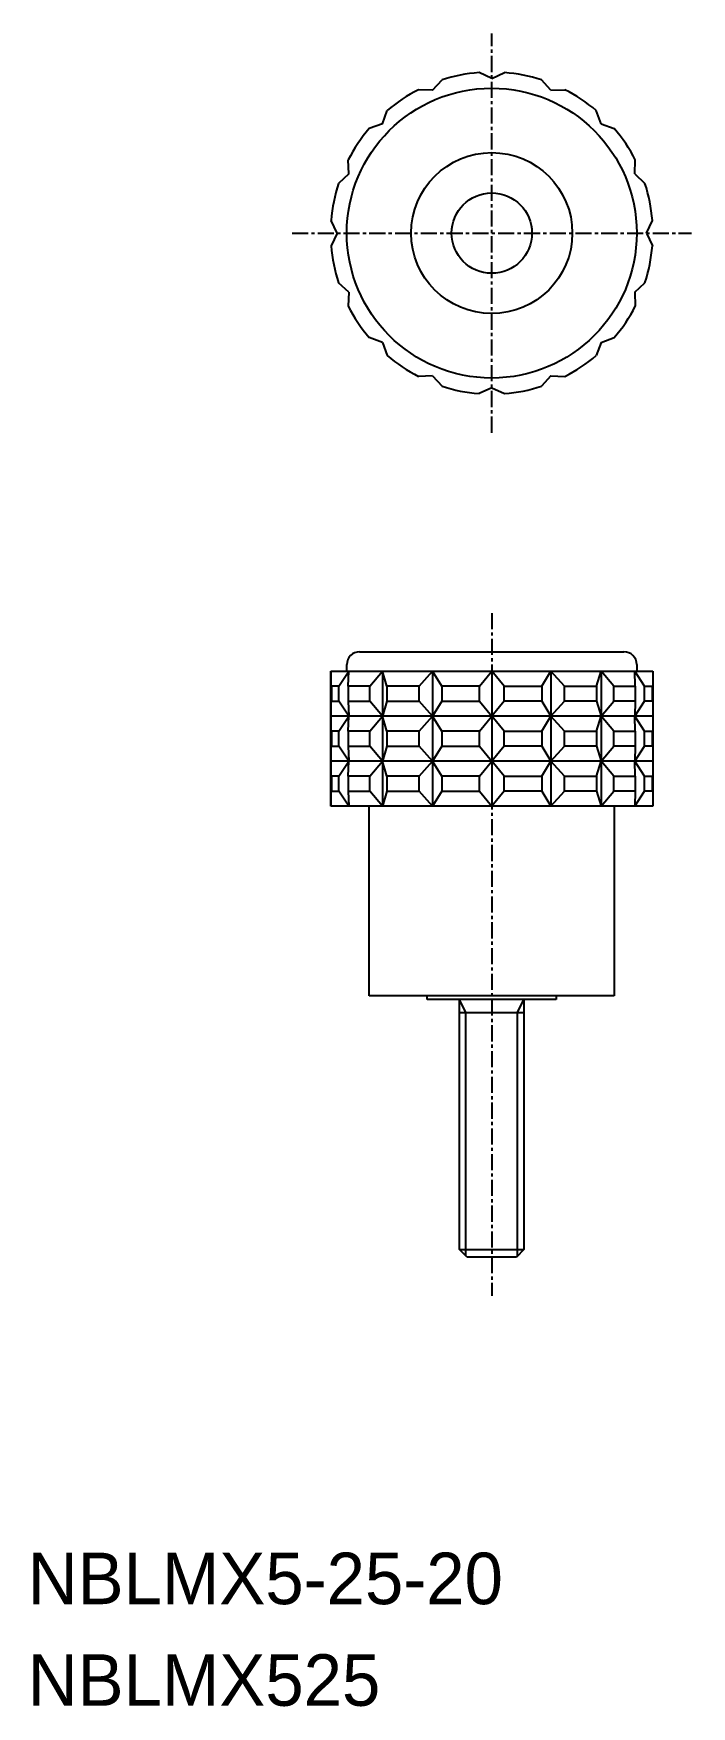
# Model space of a CAD drawing. Extents: x -13293 to -13242, y -14 to 116.
import ezdxf

# ---------------------------------------------------------------- set-up
doc = ezdxf.new("R2010")
doc.units = 0
doc.linetypes.add('CENTER', pattern=[2, 1.25, -0.25, 0.25, -0.25])
doc.layers.get('0').update_dxf_attribs({"linetype": 'CONTINUOUS'})
doc.layers.add('CENTER', color=1, linetype='CENTER')

msp = doc.modelspace()

# ---------------------------------------------------------------- linework, layer by layer
at = {"color": 7, "linetype": 'CONTINUOUS'}
for p, q in [((-13257.06, 112.6), (-13258.05, 113.06)), ((-13257.06, 112.6), (-13256.07, 113.06)), ((-13261.65, 111.69), (-13262.74, 111.73)), ((-13261.65, 111.69), (-13260.91, 112.49)), ((-13252.47, 111.69), (-13253.2, 112.49)), ((-13252.47, 111.69), (-13251.38, 111.73)), ((-13265.54, 109.08), (-13265.17, 110.11)), ((-13248.57, 109.08), (-13248.95, 110.11)), ((-13265.54, 109.08), (-13266.57, 108.71)), ((-13248.57, 109.08), (-13247.55, 108.71)), ((-13268.15, 105.19), (-13268.19, 106.28)), ((-13245.97, 105.19), (-13245.93, 106.28)), ((-13268.15, 105.19), (-13268.95, 104.45)), ((-13245.97, 105.19), (-13245.17, 104.45)), ((-13269.06, 100.6), (-13269.52, 101.59)), ((-13245.06, 100.6), (-13244.6, 101.59)), ((-13269.06, 100.6), (-13269.52, 99.61)), ((-13245.06, 100.6), (-13244.6, 99.61)), ((-13268.15, 96.01), (-13268.95, 96.74)), ((-13245.97, 96.01), (-13245.17, 96.74)), ((-13268.15, 96.01), (-13268.19, 94.92)), ((-13245.97, 96.01), (-13245.93, 94.92)), ((-13265.54, 92.11), (-13266.57, 92.49)), ((-13248.57, 92.11), (-13247.55, 92.49)), ((-13265.54, 92.11), (-13265.17, 91.09)), ((-13248.57, 92.11), (-13248.95, 91.09)), ((-13261.65, 89.51), (-13262.74, 89.46)), ((-13261.65, 89.51), (-13260.91, 88.71)), ((-13257.06, 88.6), (-13258.05, 88.14)), ((-13257.06, 88.6), (-13256.07, 88.14)), ((-13252.47, 89.51), (-13253.2, 88.71)), ((-13252.47, 89.51), (-13251.38, 89.46)), ((-13267.31, 68.1), (-13246.81, 68.1)), ((-13269.56, 66.6), (-13269.56, 56.1)), ((-13269.56, 66.6), (-13268.31, 66.6)), ((-13269.56, 56.1), (-13269.56, 66.6)), ((-13268.92, 65.43), (-13268.15, 66.6)), ((-13268.31, 66.6), (-13268.31, 67.1)), ((-13268.31, 66.6), (-13245.81, 66.6)), ((-13268.19, 65.43), (-13268.15, 66.6)), ((-13266.53, 65.43), (-13265.54, 66.6)), ((-13265.54, 66.6), (-13265.54, 56.1)), ((-13265.19, 65.43), (-13265.54, 66.6)), ((-13262.7, 65.43), (-13261.65, 66.6)), ((-13261.65, 66.6), (-13261.65, 56.1)), ((-13260.94, 65.43), (-13261.65, 66.6)), ((-13258.01, 65.43), (-13257.06, 66.6)), ((-13256.11, 65.43), (-13257.06, 66.6)), ((-13257.06, 66.6), (-13257.06, 56.1)), ((-13253.18, 65.43), (-13252.47, 66.6)), ((-13251.42, 65.43), (-13252.47, 66.6)), ((-13252.47, 66.6), (-13252.47, 56.1)), ((-13248.93, 65.43), (-13248.57, 66.6)), ((-13247.59, 65.43), (-13248.57, 66.6)), ((-13248.57, 66.6), (-13248.57, 56.1)), ((-13245.2, 65.43), (-13245.97, 66.6)), ((-13245.93, 65.43), (-13245.97, 66.6)), ((-13245.81, 67.1), (-13245.81, 66.6)), ((-13245.81, 66.6), (-13244.56, 66.6)), ((-13244.56, 66.6), (-13244.56, 56.1)), ((-13268.15, 63.1), (-13268.92, 64.27)), ((-13268.19, 64.27), (-13268.15, 63.1)), ((-13265.54, 63.1), (-13266.53, 64.27)), ((-13265.19, 64.27), (-13265.54, 63.1)), ((-13261.65, 63.1), (-13262.7, 64.27)), ((-13260.94, 64.27), (-13261.65, 63.1)), ((-13258.01, 64.27), (-13257.06, 63.1)), ((-13256.11, 64.27), (-13257.06, 63.1)), ((-13253.18, 64.27), (-13252.47, 63.1)), ((-13252.47, 63.1), (-13251.42, 64.27)), ((-13248.93, 64.27), (-13248.57, 63.1)), ((-13248.57, 63.1), (-13247.59, 64.27)), ((-13245.97, 63.1), (-13245.2, 64.27)), ((-13245.93, 64.27), (-13245.97, 63.1)), ((-13244.56, 63.1), (-13269.56, 63.1)), ((-13268.92, 61.93), (-13268.15, 63.1)), ((-13268.19, 61.93), (-13268.15, 63.1)), ((-13266.53, 61.93), (-13265.54, 63.1)), ((-13265.19, 61.93), (-13265.54, 63.1)), ((-13262.7, 61.93), (-13261.65, 63.1)), ((-13260.94, 61.93), (-13261.65, 63.1)), ((-13258.01, 61.93), (-13257.06, 63.1)), ((-13256.11, 61.93), (-13257.06, 63.1)), ((-13253.18, 61.93), (-13252.47, 63.1)), ((-13251.42, 61.93), (-13252.47, 63.1)), ((-13248.93, 61.93), (-13248.57, 63.1)), ((-13247.59, 61.93), (-13248.57, 63.1)), ((-13245.93, 61.93), (-13245.97, 63.1)), ((-13245.2, 61.93), (-13245.97, 63.1)), ((-13268.15, 59.6), (-13268.92, 60.77)), ((-13268.19, 60.77), (-13268.15, 59.6)), ((-13265.54, 59.6), (-13266.53, 60.77)), ((-13265.19, 60.77), (-13265.54, 59.6)), ((-13261.65, 59.6), (-13262.7, 60.77)), ((-13260.94, 60.77), (-13261.65, 59.6)), ((-13258.01, 60.77), (-13257.06, 59.6)), ((-13256.11, 60.77), (-13257.06, 59.6)), ((-13253.18, 60.77), (-13252.47, 59.6)), ((-13252.47, 59.6), (-13251.42, 60.77)), ((-13248.93, 60.77), (-13248.57, 59.6)), ((-13248.57, 59.6), (-13247.59, 60.77)), ((-13245.93, 60.77), (-13245.97, 59.6)), ((-13245.97, 59.6), (-13245.2, 60.77)), ((-13244.56, 59.6), (-13269.56, 59.6)), ((-13268.92, 58.43), (-13268.15, 59.6)), ((-13268.19, 58.43), (-13268.15, 59.6)), ((-13266.53, 58.43), (-13265.54, 59.6)), ((-13265.19, 58.43), (-13265.54, 59.6)), ((-13262.7, 58.43), (-13261.65, 59.6)), ((-13260.94, 58.43), (-13261.65, 59.6)), ((-13258.01, 58.43), (-13257.06, 59.6)), ((-13256.11, 58.43), (-13257.06, 59.6)), ((-13253.18, 58.43), (-13252.47, 59.6)), ((-13251.42, 58.43), (-13252.47, 59.6)), ((-13248.93, 58.43), (-13248.57, 59.6)), ((-13247.59, 58.43), (-13248.57, 59.6)), ((-13245.93, 58.43), (-13245.97, 59.6)), ((-13245.2, 58.43), (-13245.97, 59.6)), ((-13268.15, 56.1), (-13268.92, 57.27)), ((-13268.19, 57.27), (-13268.15, 56.1)), ((-13265.54, 56.1), (-13266.53, 57.27)), ((-13265.19, 57.27), (-13265.54, 56.1)), ((-13261.65, 56.1), (-13262.7, 57.27)), ((-13260.94, 57.27), (-13261.65, 56.1)), ((-13258.01, 57.27), (-13257.06, 56.1)), ((-13256.11, 57.27), (-13257.06, 56.1)), ((-13253.18, 57.27), (-13252.47, 56.1)), ((-13252.47, 56.1), (-13251.42, 57.27)), ((-13248.93, 57.27), (-13248.57, 56.1)), ((-13248.57, 56.1), (-13247.59, 57.27)), ((-13245.93, 57.27), (-13245.97, 56.1)), ((-13245.97, 56.1), (-13245.2, 57.27)), ((-13266.56, 56.1), (-13269.56, 56.1)), ((-13266.56, 41.4), (-13266.56, 56.1)), ((-13247.56, 56.1), (-13266.56, 56.1)), ((-13247.56, 56.1), (-13247.56, 41.4)), ((-13244.56, 56.1), (-13247.56, 56.1)), ((-13262.06, 41.4), (-13266.56, 41.4)), ((-13252.06, 41.4), (-13262.06, 41.4)), ((-13262.06, 41.1), (-13262.06, 41.4)), ((-13252.06, 41.1), (-13262.06, 41.1)), ((-13259.56, 21.69), (-13259.56, 41.1)), ((-13254.56, 41.1), (-13254.56, 21.69)), ((-13247.56, 41.4), (-13252.06, 41.4)), ((-13252.06, 41.4), (-13252.06, 41.1)), ((-13259.56, 40.1), (-13254.56, 40.1)), ((-13259.56, 21.69), (-13254.56, 21.69)), ((-13258.97, 21.1), (-13259.56, 21.69)), ((-13255.15, 21.1), (-13258.97, 21.1)), ((-13254.56, 21.69), (-13255.15, 21.1))]:
    msp.add_line(p, q, dxfattribs=at)
at = {"color": 3}
for p, q in [((-13259.07, 40.1), (-13259.56, 41.1)), ((-13255.05, 40.1), (-13254.56, 41.1)), ((-13259.07, 21.2), (-13259.07, 40.1)), ((-13255.05, 21.2), (-13255.05, 40.1))]:
    msp.add_line(p, q, dxfattribs=at)
at = {"color": 7, "linetype": 'CONTINUOUS'}
for points in [[(-13268.92, 65.43), (-13269.5, 65.43), (-13269.5, 64.27), (-13268.92, 64.27)], [(-13266.53, 65.43), (-13268.19, 65.43), (-13268.19, 64.27), (-13266.53, 64.27)], [(-13262.7, 65.43), (-13265.19, 65.43), (-13265.19, 64.27), (-13262.7, 64.27)], [(-13258.01, 65.43), (-13260.94, 65.43), (-13260.94, 64.27), (-13258.01, 64.27)], [(-13256.11, 65.43), (-13253.18, 65.43), (-13253.18, 64.27), (-13256.11, 64.27)], [(-13251.42, 65.43), (-13248.93, 65.43), (-13248.93, 64.27), (-13251.42, 64.27)], [(-13247.59, 65.43), (-13245.93, 65.43), (-13245.93, 64.27), (-13247.59, 64.27)], [(-13245.2, 65.43), (-13244.62, 65.43), (-13244.62, 64.27), (-13245.2, 64.27)], [(-13268.92, 61.93), (-13269.5, 61.93), (-13269.5, 60.77), (-13268.92, 60.77)], [(-13266.53, 61.93), (-13268.19, 61.93), (-13268.19, 60.77), (-13266.53, 60.77)], [(-13262.7, 61.93), (-13265.19, 61.93), (-13265.19, 60.77), (-13262.7, 60.77)], [(-13258.01, 61.93), (-13260.94, 61.93), (-13260.94, 60.77), (-13258.01, 60.77)], [(-13256.11, 61.93), (-13253.18, 61.93), (-13253.18, 60.77), (-13256.11, 60.77)], [(-13251.42, 61.93), (-13248.93, 61.93), (-13248.93, 60.77), (-13251.42, 60.77)], [(-13247.59, 61.93), (-13245.93, 61.93), (-13245.93, 60.77), (-13247.59, 60.77)], [(-13245.2, 61.93), (-13244.62, 61.93), (-13244.62, 60.77), (-13245.2, 60.77)], [(-13268.92, 58.43), (-13269.5, 58.43), (-13269.5, 57.27), (-13268.92, 57.27)], [(-13266.53, 58.43), (-13268.19, 58.43), (-13268.19, 57.27), (-13266.53, 57.27)], [(-13262.7, 58.43), (-13265.19, 58.43), (-13265.19, 57.27), (-13262.7, 57.27)], [(-13258.01, 58.43), (-13260.94, 58.43), (-13260.94, 57.27), (-13258.01, 57.27)], [(-13256.11, 58.43), (-13253.18, 58.43), (-13253.18, 57.27), (-13256.11, 57.27)], [(-13251.42, 58.43), (-13248.93, 58.43), (-13248.93, 57.27), (-13251.42, 57.27)], [(-13247.59, 58.43), (-13245.93, 58.43), (-13245.93, 57.27), (-13247.59, 57.27)], [(-13245.2, 58.43), (-13244.62, 58.43), (-13244.62, 57.27), (-13245.2, 57.27)]]:
    msp.add_lwpolyline(points, close=True, dxfattribs=at)
for radius in [11.25, 6.25, 3.12]:
    msp.add_circle((-13257.06, 100.6), radius, dxfattribs=at)
for centre, radius, start, end in [((-13257.06, 100.6), 12.5, 94.5349, 107.9651), ((-13257.06, 100.6), 12.5, 72.0349, 85.4651), ((-13257.06, 100.6), 12.5, 117.0349, 130.4651), ((-13257.06, 100.6), 12.5, 49.5349, 62.9651), ((-13257.06, 100.6), 12.5, 139.5349, 152.9651), ((-13257.06, 100.6), 12.5, 27.0349, 40.4651), ((-13257.06, 100.6), 12.5, 162.0349, 175.4651), ((-13257.06, 100.6), 12.5, 4.5349, 17.9651), ((-13257.06, 100.6), 12.5, 184.5349, 197.9651), ((-13257.06, 100.6), 12.5, 342.0349, 355.4651), ((-13257.06, 100.6), 12.5, 207.0349, 220.4651), ((-13257.06, 100.6), 12.5, 319.5349, 332.9651), ((-13257.06, 100.6), 12.5, 229.5349, 242.9651), ((-13257.06, 100.6), 12.5, 297.0349, 310.4651), ((-13257.06, 100.6), 12.5, 252.0349, 265.4651), ((-13257.06, 100.6), 12.5, 274.5349, 287.9651), ((-13267.31, 67.1), 1, 90, 180), ((-13246.81, 67.1), 1, 0, 90)]:
    msp.add_arc(centre, radius, start, end, dxfattribs=at)
at = {"layer": 'CENTER', "color": 1, "linetype": 'CENTER'}
for p, q in [((-13257.06, 85.1), (-13257.06, 116.1)), ((-13272.56, 100.6), (-13241.56, 100.6)), ((-13257.06, 71.1), (-13257.06, 18.1))]:
    msp.add_line(p, q, dxfattribs=at)

# ---------------------------------------------------------------- texts
at = {"color": 7, "linetype": 'CONTINUOUS'}
for s, p in [('NBLMX5-25-20', (-13293.06, -5.84)), ('NBLMX525', (-13293.06, -13.73))]:
    msp.add_text(s, height=4, dxfattribs=at).set_placement(p)

doc.saveas('drawing.dxf')
